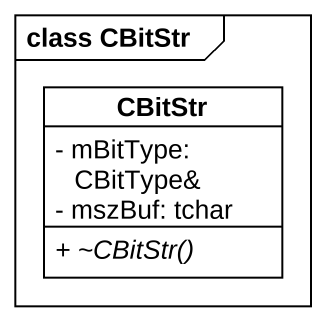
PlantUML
@startuml
mainframe class CBitStr
hide circle
hide empty members
skinparam classAttributeIconSize 0
class CBitStr {
  - mBitType: CBitType&
  - mszBuf: tchar
  {abstract} + ~CBitStr()
}
@enduml
